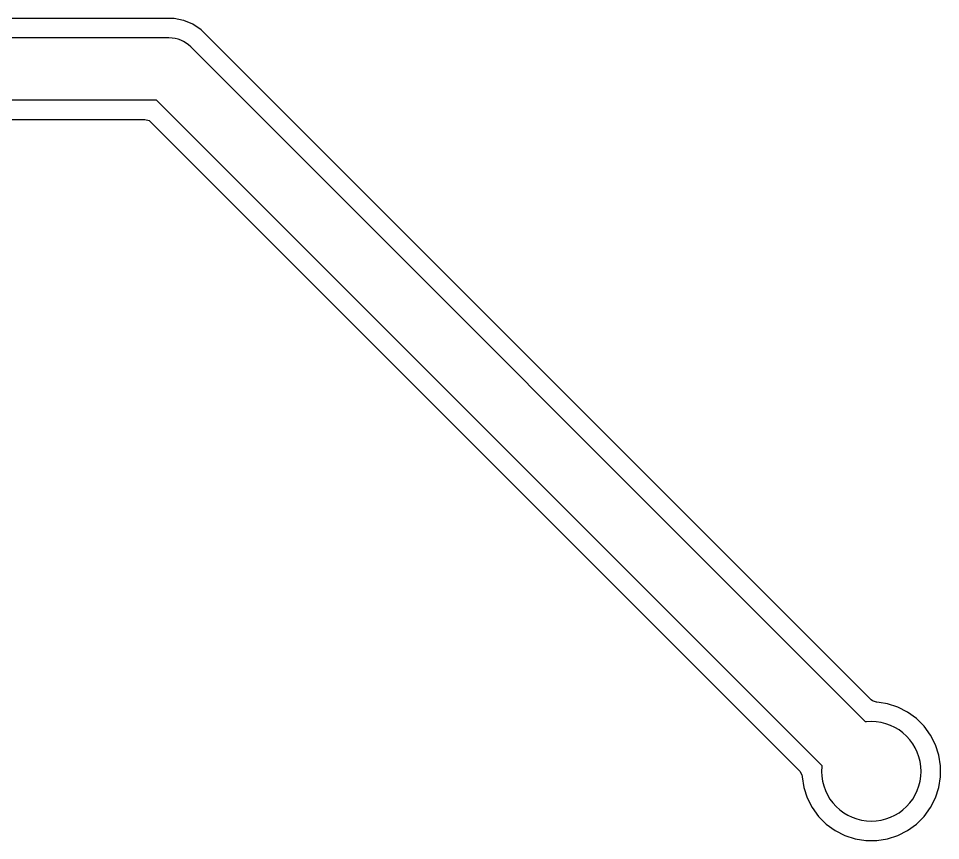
# Model space of a CAD drawing. Header units: metres. Extents: x 92.3 to 181.5, y -134.8 to -50.6.
# Drawn here: x 140.28 to 155.02, y -127.41 to -114.27 of the extents above; entities that cross this region are included whole.
import ezdxf

# ---------------------------------------------------------------- set-up
doc = ezdxf.new("R2010")
doc.units = ezdxf.units.M

msp = doc.modelspace()

# ---------------------------------------------------------------- linework, layer by layer
for points in [[(133.047, -115.886), (142.306, -115.886), (142.372, -115.905), (142.391, -115.921), (152.769, -126.298), (152.802, -126.358), (152.804, -126.383), (152.804, -126.387), (152.804, -126.387), (152.804, -126.387), (152.804, -126.387), (152.804, -126.387), (152.804, -126.387), (152.804, -126.387), (152.805, -126.387), (152.805, -126.387), (152.805, -126.387), (152.832, -126.558), (152.832, -126.559), (152.832, -126.559), (152.832, -126.559), (152.832, -126.559), (152.832, -126.559), (152.832, -126.559), (152.832, -126.559), (152.832, -126.559), (152.832, -126.559), (152.885, -126.724), (152.885, -126.724), (152.885, -126.724), (152.885, -126.724), (152.886, -126.724), (152.886, -126.724), (152.886, -126.724), (152.886, -126.725), (152.886, -126.725), (152.886, -126.725), (152.964, -126.879), (152.964, -126.879), (152.964, -126.879), (152.964, -126.879), (152.965, -126.879), (152.965, -126.879), (152.965, -126.879), (152.965, -126.88), (152.965, -126.88), (152.965, -126.88), (153.067, -127.02), (153.067, -127.02), (153.067, -127.02), (153.067, -127.02), (153.067, -127.02), (153.067, -127.02), (153.067, -127.02), (153.067, -127.02), (153.067, -127.02), (153.067, -127.02), (153.19, -127.143), (153.19, -127.143), (153.19, -127.143), (153.19, -127.143), (153.19, -127.143), (153.19, -127.143), (153.19, -127.143), (153.19, -127.143), (153.19, -127.143), (153.19, -127.143), (153.33, -127.245), (153.33, -127.245), (153.33, -127.245), (153.331, -127.245), (153.331, -127.245), (153.331, -127.245), (153.331, -127.246), (153.331, -127.246), (153.331, -127.246), (153.331, -127.246), (153.485, -127.324), (153.485, -127.324), (153.485, -127.324), (153.486, -127.324), (153.486, -127.324), (153.486, -127.324), (153.486, -127.325), (153.486, -127.325), (153.486, -127.325), (153.486, -127.325), (153.651, -127.378), (153.651, -127.378), (153.651, -127.378), (153.651, -127.378), (153.651, -127.378), (153.651, -127.378), (153.651, -127.378), (153.651, -127.378), (153.651, -127.378), (153.652, -127.378), (153.823, -127.405), (153.823, -127.405), (153.823, -127.405), (153.823, -127.406), (153.823, -127.406), (153.823, -127.406), (153.823, -127.406), (153.823, -127.406), (153.823, -127.406), (153.823, -127.406), (153.997, -127.406), (153.997, -127.406), (153.997, -127.406), (153.997, -127.406), (153.997, -127.406), (153.997, -127.406), (153.997, -127.406), (153.997, -127.405), (153.997, -127.405), (153.997, -127.405), (154.168, -127.378), (154.169, -127.378), (154.169, -127.378), (154.169, -127.378), (154.169, -127.378), (154.169, -127.378), (154.169, -127.378), (154.169, -127.378), (154.169, -127.378), (154.169, -127.378), (154.334, -127.325), (154.334, -127.325), (154.334, -127.325), (154.334, -127.325), (154.334, -127.324), (154.334, -127.324), (154.334, -127.324), (154.335, -127.324), (154.335, -127.324), (154.335, -127.324), (154.489, -127.246), (154.489, -127.246), (154.489, -127.246), (154.489, -127.246), (154.489, -127.245), (154.489, -127.245), (154.489, -127.245), (154.49, -127.245), (154.49, -127.245), (154.49, -127.245), (154.63, -127.143), (154.63, -127.143), (154.63, -127.143), (154.63, -127.143), (154.63, -127.143), (154.63, -127.143), (154.63, -127.143), (154.63, -127.143), (154.63, -127.143), (154.63, -127.143), (154.753, -127.02), (154.753, -127.02), (154.753, -127.02), (154.753, -127.02), (154.753, -127.02), (154.753, -127.02), (154.753, -127.02), (154.753, -127.02), (154.753, -127.02), (154.753, -127.02), (154.855, -126.88), (154.855, -126.88), (154.855, -126.88), (154.855, -126.879), (154.855, -126.879), (154.855, -126.879), (154.856, -126.879), (154.856, -126.879), (154.856, -126.879), (154.856, -126.879), (154.934, -126.725), (154.934, -126.725), (154.934, -126.725), (154.934, -126.724), (154.934, -126.724), (154.934, -126.724), (154.935, -126.724), (154.935, -126.724), (154.935, -126.724), (154.935, -126.724), (154.988, -126.559), (154.988, -126.559), (154.988, -126.559), (154.988, -126.559), (154.988, -126.559), (154.988, -126.559), (154.988, -126.559), (154.988, -126.559), (154.988, -126.559), (154.988, -126.558), (155.015, -126.387), (155.015, -126.387), (155.015, -126.387), (155.015, -126.387), (155.015, -126.387), (155.015, -126.387), (155.015, -126.387), (155.015, -126.387), (155.015, -126.387), (155.015, -126.387), (155.015, -126.213), (155.015, -126.213), (155.015, -126.213), (155.015, -126.213), (155.015, -126.213), (155.015, -126.213), (155.015, -126.213), (155.015, -126.213), (155.015, -126.213), (155.015, -126.213), (154.988, -126.042), (154.988, -126.041), (154.988, -126.041), (154.988, -126.041), (154.988, -126.041), (154.988, -126.041), (154.988, -126.041), (154.988, -126.041), (154.988, -126.041), (154.988, -126.041), (154.935, -125.876), (154.935, -125.876), (154.935, -125.876), (154.935, -125.876), (154.934, -125.876), (154.934, -125.876), (154.934, -125.876), (154.934, -125.875), (154.934, -125.875), (154.934, -125.875), (154.856, -125.721), (154.856, -125.721), (154.856, -125.721), (154.856, -125.721), (154.855, -125.721), (154.855, -125.721), (154.855, -125.721), (154.855, -125.72), (154.855, -125.72), (154.855, -125.72), (154.753, -125.58), (154.753, -125.58), (154.753, -125.58), (154.753, -125.58), (154.753, -125.58), (154.753, -125.58), (154.753, -125.58), (154.753, -125.58), (154.753, -125.58), (154.753, -125.58), (154.63, -125.457), (154.63, -125.457), (154.63, -125.457), (154.63, -125.457), (154.63, -125.457), (154.63, -125.457), (154.63, -125.457), (154.63, -125.457), (154.63, -125.457), (154.63, -125.457), (154.49, -125.355), (154.49, -125.355), (154.49, -125.355), (154.489, -125.355), (154.489, -125.355), (154.489, -125.355), (154.489, -125.354), (154.489, -125.354), (154.489, -125.354), (154.489, -125.354), (154.335, -125.276), (154.335, -125.276), (154.335, -125.276), (154.334, -125.276), (154.334, -125.276), (154.334, -125.276), (154.334, -125.275), (154.334, -125.275), (154.334, -125.275), (154.334, -125.275), (154.169, -125.222), (154.169, -125.222), (154.169, -125.222), (154.169, -125.222), (154.169, -125.222), (154.169, -125.222), (154.169, -125.222), (154.169, -125.222), (154.169, -125.222), (154.168, -125.222), (154.168, -125.222), (154.037, -125.201), (153.997, -125.195), (153.997, -125.195), (153.997, -125.195), (153.997, -125.195), (153.997, -125.195), (153.997, -125.195), (153.997, -125.195), (153.997, -125.195), (153.997, -125.195), (153.997, -125.195), (153.994, -125.195), (153.928, -125.175), (153.909, -125.159), (143.204, -114.455), (143.204, -114.455), (143.204, -114.455), (143.204, -114.454), (143.203, -114.454), (143.203, -114.454), (143.203, -114.454), (143.203, -114.454), (143.203, -114.454), (143.203, -114.454), (143.203, -114.454), (143.203, -114.454), (143.072, -114.366), (143.072, -114.366), (143.072, -114.366), (143.072, -114.366), (143.072, -114.366), (143.072, -114.366), (143.071, -114.366), (143.071, -114.366), (143.071, -114.366), (143.071, -114.366), (143.071, -114.366), (143.071, -114.366), (142.925, -114.306), (142.925, -114.306), (142.925, -114.306), (142.925, -114.306), (142.925, -114.306), (142.925, -114.306), (142.925, -114.305), (142.925, -114.305), (142.925, -114.305), (142.925, -114.305), (142.925, -114.305), (142.925, -114.305), (142.925, -114.305), (142.925, -114.305), (142.924, -114.305), (142.77, -114.275), (142.77, -114.275), (142.77, -114.275), (142.769, -114.275), (142.769, -114.275), (142.769, -114.275), (142.769, -114.275), (142.769, -114.275), (142.769, -114.275), (142.769, -114.275), (133.048, -114.275)], [(132.864, -115.575), (142.483, -115.575), (142.483, -115.575), (142.483, -115.575), (142.483, -115.575), (142.483, -115.575), (142.483, -115.575), (142.483, -115.575), (142.484, -115.575), (142.484, -115.575), (142.484, -115.575), (142.484, -115.575), (142.484, -115.575), (142.484, -115.575), (142.484, -115.575), (142.484, -115.575), (142.484, -115.575), (142.484, -115.576), (142.484, -115.576), (142.485, -115.576), (142.485, -115.576), (142.485, -115.576), (142.485, -115.576), (142.485, -115.576), (142.485, -115.576), (142.485, -115.576), (142.485, -115.576), (142.485, -115.576), (142.485, -115.576), (142.485, -115.576), (142.486, -115.576), (142.486, -115.576), (142.486, -115.576), (142.486, -115.576), (142.486, -115.576), (142.486, -115.576), (142.486, -115.576), (142.486, -115.576), (142.486, -115.577), (142.486, -115.577), (142.486, -115.577), (153.119, -126.209), (153.119, -126.209), (153.119, -126.209), (153.119, -126.209), (153.119, -126.209), (153.119, -126.209), (153.119, -126.209), (153.119, -126.21), (153.119, -126.21), (153.119, -126.21), (153.119, -126.21), (153.119, -126.21), (153.119, -126.21), (153.12, -126.21), (153.12, -126.21), (153.12, -126.21), (153.12, -126.21), (153.12, -126.21), (153.12, -126.211), (153.12, -126.211), (153.12, -126.211), (153.12, -126.211), (153.12, -126.211), (153.12, -126.211), (153.12, -126.211), (153.12, -126.211), (153.12, -126.211), (153.12, -126.211), (153.12, -126.212), (153.12, -126.212), (153.12, -126.212), (153.12, -126.212), (153.12, -126.212), (153.12, -126.212), (153.12, -126.212), (153.12, -126.212), (153.12, -126.212), (153.12, -126.212), (153.12, -126.213), (153.12, -126.213), (153.12, -126.213), (153.12, -126.213), (153.12, -126.213), (153.12, -126.213), (153.12, -126.213), (153.12, -126.213), (153.12, -126.213), (153.119, -126.222), (153.115, -126.3), (153.119, -126.378), (153.13, -126.455), (153.149, -126.531), (153.176, -126.604), (153.209, -126.675), (153.249, -126.742), (153.295, -126.804), (153.348, -126.862), (153.406, -126.915), (153.468, -126.961), (153.535, -127.001), (153.606, -127.034), (153.679, -127.061), (153.755, -127.08), (153.832, -127.091), (153.91, -127.095), (153.988, -127.091), (154.065, -127.08), (154.141, -127.061), (154.214, -127.034), (154.285, -127.001), (154.352, -126.961), (154.414, -126.915), (154.472, -126.862), (154.525, -126.804), (154.571, -126.742), (154.611, -126.675), (154.644, -126.604), (154.671, -126.531), (154.69, -126.455), (154.701, -126.378), (154.705, -126.3), (154.701, -126.222), (154.69, -126.145), (154.671, -126.069), (154.644, -125.996), (154.611, -125.925), (154.571, -125.858), (154.525, -125.796), (154.472, -125.738), (154.414, -125.685), (154.352, -125.639), (154.285, -125.599), (154.214, -125.566), (154.141, -125.539), (154.065, -125.52), (153.988, -125.509), (153.91, -125.505), (153.832, -125.509), (153.823, -125.51), (153.823, -125.51), (153.823, -125.51), (153.823, -125.51), (153.823, -125.51), (153.823, -125.51), (153.823, -125.51), (153.823, -125.51), (153.823, -125.51), (153.822, -125.51), (153.822, -125.51), (153.822, -125.51), (153.822, -125.51), (153.822, -125.51), (153.822, -125.51), (153.822, -125.51), (153.822, -125.51), (153.822, -125.51), (153.822, -125.51), (153.821, -125.51), (153.821, -125.51), (153.821, -125.51), (153.821, -125.51), (153.821, -125.51), (153.821, -125.51), (153.821, -125.51), (153.821, -125.51), (153.821, -125.51), (153.821, -125.51), (153.82, -125.51), (153.82, -125.51), (153.82, -125.51), (153.82, -125.51), (153.82, -125.51), (153.82, -125.509), (153.82, -125.509), (153.82, -125.509), (153.82, -125.509), (153.82, -125.509), (153.82, -125.509), (153.819, -125.509), (153.819, -125.509), (153.819, -125.509), (153.819, -125.509), (153.819, -125.509), (153.819, -125.509), (153.819, -125.509), (143.04, -114.73), (143.004, -114.697), (142.965, -114.668), (142.923, -114.643), (142.88, -114.622), (142.834, -114.606), (142.787, -114.594), (142.739, -114.587), (142.69, -114.585), (132.864, -114.585)]]:
    msp.add_lwpolyline(points)

doc.saveas('drawing.dxf')
